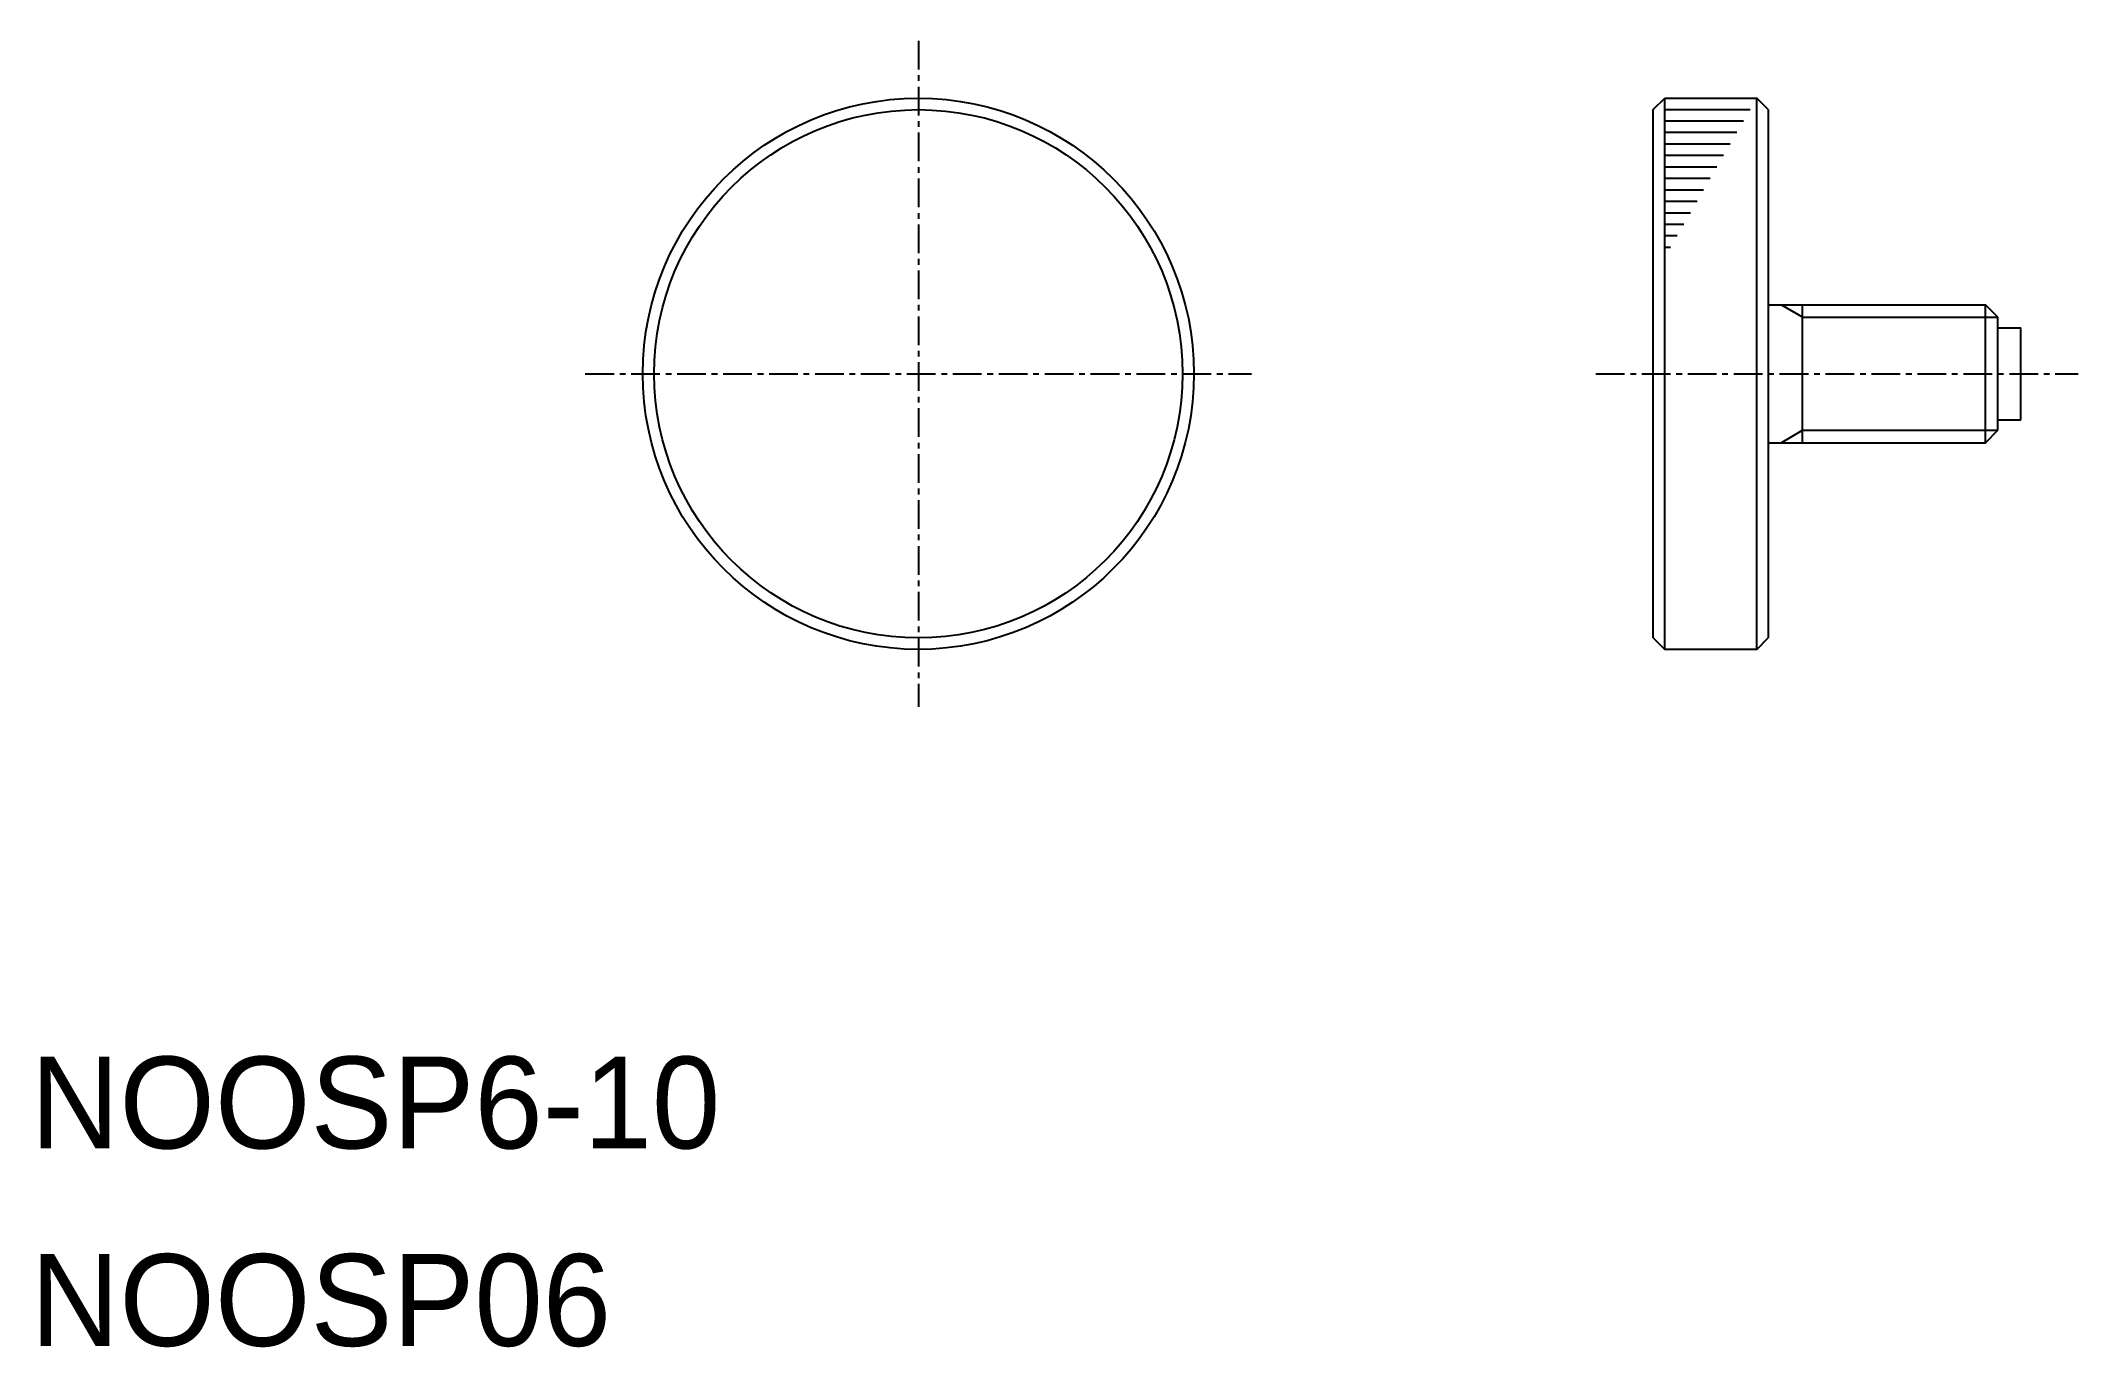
# Model space of a CAD drawing. Extents: x 0.4 to 89.1, y -0.1 to 56.8.
import ezdxf

# ---------------------------------------------------------------- set-up
doc = ezdxf.new("R2010")
doc.units = 0
doc.linetypes.add('CENTER', pattern=[2, 1.25, -0.25, 0.25, -0.25])
doc.layers.get('0').update_dxf_attribs({"linetype": 'CONTINUOUS'})
doc.layers.add('CENTER', color=1, linetype='CENTER')

msp = doc.modelspace()

# ---------------------------------------------------------------- linework, layer by layer
at = {"color": 7, "linetype": 'CONTINUOUS'}
for p, q in [((70.648, 53.83), (71.148, 54.33)), ((71.148, 30.33), (71.148, 54.33)), ((71.148, 54.33), (75.148, 54.33)), ((75.148, 30.33), (75.148, 54.33)), ((75.648, 53.83), (75.148, 54.33)), ((70.648, 30.83), (70.648, 53.83)), ((71.148, 53.83), (74.86, 53.83)), ((74.571, 53.33), (71.148, 53.33)), ((75.648, 53.83), (75.648, 30.83)), ((74.282, 52.83), (71.148, 52.83)), ((73.994, 52.33), (71.148, 52.33)), ((73.705, 51.83), (71.148, 51.83)), ((73.416, 51.33), (71.148, 51.33)), ((73.128, 50.83), (71.148, 50.83)), ((72.839, 50.33), (71.148, 50.33)), ((72.55, 49.83), (71.148, 49.83)), ((72.262, 49.33), (71.148, 49.33)), ((71.973, 48.83), (71.148, 48.83)), ((71.684, 48.33), (71.148, 48.33)), ((71.396, 47.83), (71.148, 47.83)), ((75.648, 45.33), (85.107, 45.33)), ((77.148, 39.33), (77.148, 45.33)), ((85.107, 39.33), (85.107, 45.33)), ((85.648, 44.789), (85.107, 45.33)), ((85.648, 39.871), (85.648, 44.789)), ((85.648, 44.33), (86.648, 44.33)), ((86.648, 40.33), (86.648, 44.33)), ((75.148, 42.33), (75.148, 42.331)), ((85.648, 40.33), (86.648, 40.33)), ((75.648, 39.33), (85.107, 39.33)), ((85.107, 39.33), (85.648, 39.871)), ((75.148, 36.33), (75.148, 36.33)), ((70.648, 30.83), (71.148, 30.33)), ((75.148, 30.33), (71.148, 30.33)), ((75.148, 30.33), (75.648, 30.83))]:
    msp.add_line(p, q, dxfattribs=at)
at = {"color": 3, "linetype": 'CONTINUOUS'}
for p, q in [((77.148, 44.789), (76.211, 45.33)), ((77.148, 44.789), (85.648, 44.789)), ((76.211, 39.33), (77.148, 39.871)), ((77.148, 39.871), (85.648, 39.871))]:
    msp.add_line(p, q, dxfattribs=at)
at = {"color": 7, "linetype": 'CONTINUOUS'}
for radius in [12, 11.5]:
    msp.add_circle((38.649, 42.33), radius, dxfattribs=at)
at = {"layer": 'CENTER', "color": 1, "linetype": 'CENTER'}
for p, q in [((38.649, 56.83), (38.649, 27.83)), ((24.149, 42.33), (53.149, 42.33)), ((68.148, 42.33), (89.148, 42.33))]:
    msp.add_line(p, q, dxfattribs=at)

# ---------------------------------------------------------------- texts
for s, p in [('NOOSP6-10', (0, 8.599)), ('NOOSP06', (0, 0))]:
    msp.add_text(s, height=4).set_placement(p)

doc.saveas('drawing.dxf')
